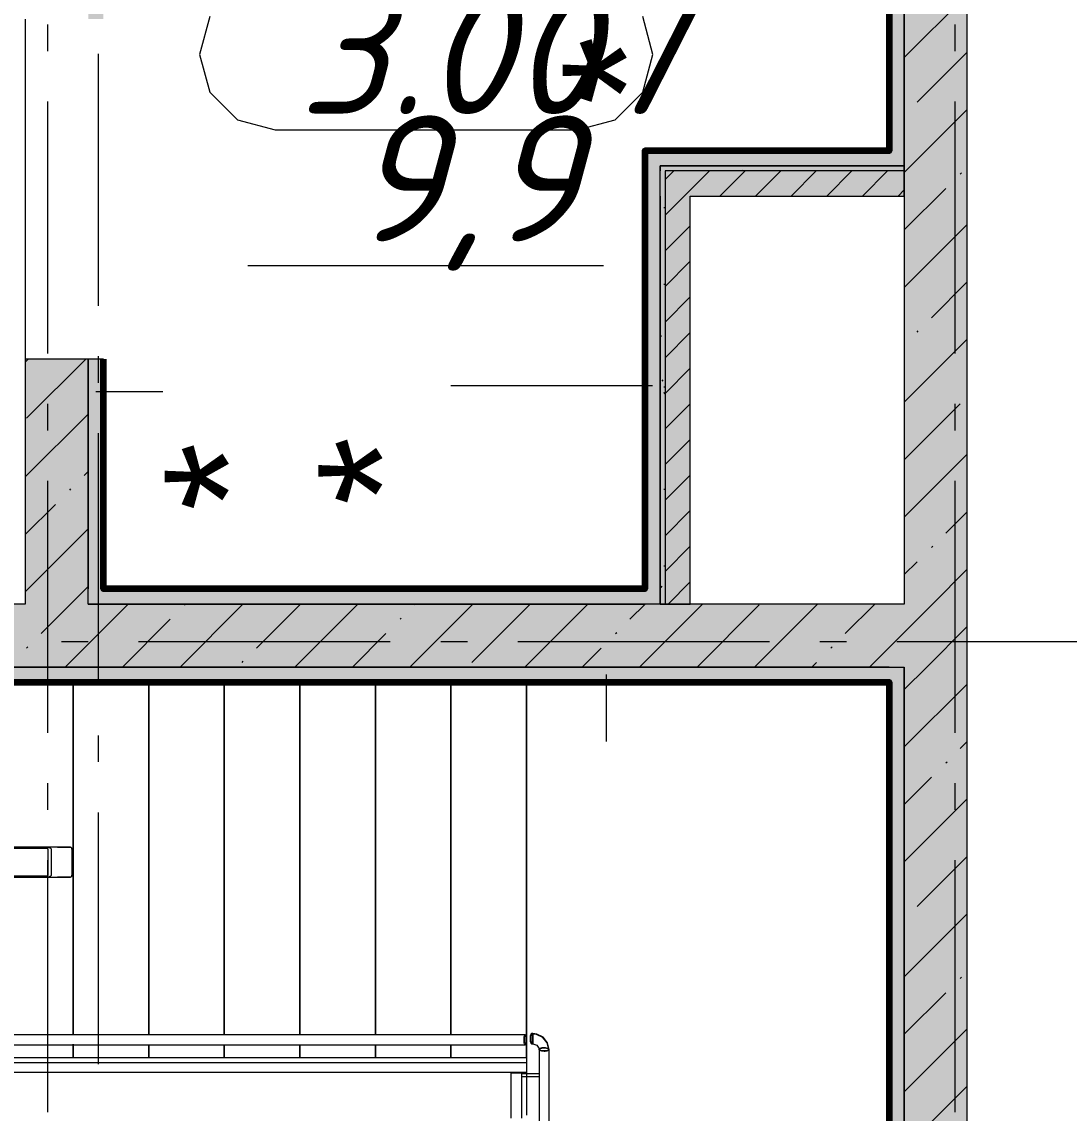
# Model space of a CAD drawing. Header units: millimetres. Extents: x -537608 to 253996, y -217170 to 186033.
# Drawn here: x -304980 to -300822, y 150400 to 154733 of the extents above; entities that cross this region are included whole.
import ezdxf

# ---------------------------------------------------------------- set-up
doc = ezdxf.new("R2010")
doc.units = ezdxf.units.MM
doc.layers.add('16) Лак 1.6м', color=160, linetype='Continuous', lineweight=90)
doc.layers.add('PDF _Геометрия', color=7, linetype='Continuous')
doc.layers.add('PDF _Текст', color=7, linetype='Continuous')
doc.layers.add('PDF _Сплошная заливка', color=7, linetype='Continuous', true_color=0xffffff)
doc.styles.add('PDF GOST-Common', font='arial.ttf')
doc.styles.add('PDF ISOCPEUR Italic', font='isocpeui.ttf')

msp = doc.modelspace()

# ---------------------------------------------------------------- hatches: boundary and pattern name
at = {"layer": 'PDF _Сплошная заливка', "true_color": 0x56bc34, "transparency": 33554559}
for points in [[(-301536.1813, 154161.2558), (-301476.1828, 154161.2558), (-301476.1828, 156271.2536), (-301536.1813, 156271.2536), (-301536.1813, 154221.2543)], [(-301536.1813, 154161.2558), (-301536.1813, 154221.2543), (-302506.1817, 154221.2543), (-302506.1817, 154161.2558), (-301734.21, 154161.2558)], [(-302506.1817, 152421.256), (-302506.1817, 152481.2545), (-304716.1798, 152481.2545), (-304716.1798, 152421.256), (-303403.9461, 152421.256)], [(-301536.1813, 152111.2544), (-301536.1813, 152171.255), (-306916.1797, 152171.255), (-306916.1797, 152111.2544), (-301734.21, 152111.2544)], [(-301536.1813, 148771.257), (-301476.1828, 148771.257), (-301476.1828, 152171.255), (-301536.1813, 152171.255), (-301536.1813, 148831.2555)]]:
    msp.add_hatch(color=85, dxfattribs=at).paths.add_polyline_path(points)
h = msp.add_hatch(color=85, dxfattribs=at)
h.paths.add_polyline_path([(-304656.1813, 152481.2545), (-304656.1813, 153393.8441), (-304716.1798, 153393.8441), (-304716.1798, 152481.2545)], flags=0)
h.paths.add_polyline_path([(-304716.1798, 154743.8429), (-304656.1813, 154743.8429), (-304656.1813, 155597.3318), (-304716.1798, 155597.3318), (-304716.1798, 154876.6478)], flags=0)
at = {"layer": 'PDF _Сплошная заливка', "transparency": 33554559}
for points in [[(-302426.1778, 154141.2548), (-301476.1828, 154141.2548), (-301476.1828, 154161.2558), (-302446.1831, 154161.2558), (-302446.1831, 154141.2548)], [(-302446.1831, 152421.256), (-302426.1778, 152421.256), (-302426.1778, 154141.2548), (-302446.1831, 154141.2548), (-302446.1831, 154041.2545)], [(-301476.1828, 154041.2545), (-301476.1828, 154141.2548), (-302426.1778, 154141.2548), (-302426.1778, 154041.2545), (-301734.21, 154041.2545)], [(-301536.1813, 152171.255), (-301226.1819, 152171.255), (-301226.1819, 152421.256), (-306666.1787, 152421.256), (-306666.1787, 152171.255), (-301734.21, 152171.255)], [(-301476.1828, 149021.2558), (-301226.1819, 149021.2558), (-301226.1819, 152171.255), (-301476.1828, 152171.255), (-301476.1828, 149213.056)]]:
    msp.add_hatch(color=256, dxfattribs=at).paths.add_polyline_path(points)

# ---------------------------------------------------------------- linework, layer by layer
at = {"layer": '16) Лак 1.6м'}
for points in [[(-301666.1767, 156211.2551), (-301536.1813, 156211.2551), (-301536.1813, 154221.2543), (-302506.1817, 154221.2543), (-302506.1817, 152481.2545), (-304656.1813, 152481.2545), (-304656.1813, 153393.8441)], [(-306976.1782, 152111.2544), (-301536.1813, 152111.2544), (-301536.1813, 150140.1436)]]:
    msp.add_lwpolyline(points, dxfattribs=at)
at = {"layer": 'PDF _Геометрия', "lineweight": 9}
for p, q in [((-301476.1828, 156271.2536), (-301476.1828, 152421.256)), ((-301476.1828, 154161.2558), (-301476.1828, 156271.2536)), ((-301226.1819, 152421.256), (-301226.1819, 156271.2536)), ((-301536.1813, 156211.2551), (-301536.1813, 154221.2543)), ((-301476.1828, 154590.8992), (-301226.1819, 154840.898)), ((-301425.3903, 154413.5884), (-301226.1819, 154612.8012)), ((-301476.1828, 154134.7013), (-301226.1819, 154384.7022)), ((-301536.1813, 154221.2543), (-302506.1817, 154221.2543)), ((-302506.1817, 154221.2543), (-302506.1817, 154161.2558)), ((-302506.1817, 154161.2558), (-302506.1817, 152481.2545)), ((-302446.1831, 154141.2548), (-302446.1831, 154161.2558)), ((-302446.1831, 154161.2558), (-301536.1813, 154161.2558)), ((-301536.1813, 154161.2558), (-302446.1831, 154161.2558)), ((-302446.1831, 154161.2558), (-302446.1831, 154141.2548)), ((-302446.1831, 154041.2545), (-302446.1831, 154141.2548)), ((-302426.1778, 154106.3167), (-302391.2397, 154141.2548)), ((-301476.1828, 154141.2548), (-302426.1778, 154141.2548)), ((-302426.1778, 154141.2548), (-302426.1778, 154041.2545)), ((-302349.8169, 154041.2545), (-302249.8165, 154141.2548)), ((-302208.4023, 154041.2545), (-302108.4019, 154141.2548)), ((-302066.9791, 154041.2545), (-301966.9787, 154141.2548)), ((-301925.5559, 154041.2545), (-301825.5555, 154141.2548)), ((-301784.1327, 154041.2545), (-301684.1323, 154141.2548)), ((-301642.7095, 154041.2545), (-301542.7091, 154141.2548)), ((-301536.1813, 154161.2558), (-301476.1828, 154161.2558)), ((-301476.1828, 154161.2558), (-301536.1813, 154161.2558)), ((-301476.1828, 154141.2548), (-301476.1828, 154161.2558)), ((-301476.1828, 154041.2545), (-301476.1828, 154141.2548)), ((-301254.3167, 154128.4642), (-301249.5802, 154133.2071)), ((-302446.1831, 152421.256), (-302446.1831, 154041.2545)), ((-302446.1831, 154041.2545), (-302446.1831, 152421.256)), ((-302426.1778, 153964.8957), (-302349.8169, 154041.2545)), ((-302426.1778, 154041.2545), (-302426.1778, 152421.256)), ((-302326.1775, 152421.256), (-302326.1775, 154041.2545)), ((-302326.1775, 154041.2545), (-301476.1828, 154041.2545)), ((-301501.2949, 154041.2545), (-301476.1828, 154066.3665)), ((-301476.1828, 153906.6045), (-301311.3441, 154071.4389)), ((-302426.1778, 153823.4746), (-302326.1775, 153923.475)), ((-301476.1828, 153678.5055), (-301226.1819, 153928.5043)), ((-302426.1778, 153682.0536), (-302326.1775, 153782.0518)), ((-301368.3715, 153558.2178), (-301226.1819, 153700.4075)), ((-302426.1778, 153540.6303), (-302326.1775, 153640.6308)), ((-302426.1778, 153399.2093), (-302326.1775, 153499.2096)), ((-301476.1828, 153222.3076), (-301226.1819, 153472.3085)), ((-301425.3903, 153501.1947), (-301420.6539, 153505.9355)), ((-304966.1808, 153381.8845), (-304954.219, 153393.8441)), ((-304716.1798, 153393.8441), (-304966.1808, 153393.8441)), ((-304966.1808, 153393.8441), (-304966.1808, 152421.256)), ((-304960.919, 153159.0452), (-304726.1179, 153393.8441)), ((-304656.1813, 153393.8441), (-304716.1798, 153393.8441)), ((-304716.1798, 153393.8441), (-304716.1798, 152481.2545)), ((-304716.1798, 152481.2545), (-304716.1798, 153393.8441)), ((-304656.1813, 152481.2545), (-304656.1813, 153393.8441)), ((-302426.1778, 153257.7882), (-302326.1775, 153357.7886)), ((-304686.1763, 153264.6906), (-304420.0281, 153264.6906)), ((-302476.1781, 153287.2988), (-303276.1811, 153287.2988)), ((-302426.1778, 153116.3672), (-302326.1775, 153216.3676)), ((-301476.1828, 152994.2086), (-301254.3167, 153216.0705)), ((-304966.1808, 152925.6865), (-304716.1798, 153175.6875)), ((-302426.1778, 152974.9461), (-302326.1775, 153074.9465)), ((-301476.1828, 152766.1118), (-301226.1819, 153016.1106)), ((-304732.8178, 152930.9483), (-304716.1798, 152947.5886)), ((-302426.1778, 152833.525), (-302326.1775, 152933.5255)), ((-304789.8453, 152873.9231), (-304785.1001, 152878.6639)), ((-304966.1808, 152697.5897), (-304846.8727, 152816.8978)), ((-302426.1778, 152692.104), (-302326.1775, 152792.1044)), ((-301311.3441, 152702.8494), (-301226.1819, 152788.0116)), ((-304966.1808, 152469.4908), (-304716.1798, 152719.4896)), ((-302426.1778, 152550.6829), (-302326.1775, 152650.6812)), ((-301368.3715, 152645.8241), (-301363.6264, 152650.567)), ((-301476.1828, 152538.0128), (-301425.3903, 152588.801)), ((-301364.8407, 152421.256), (-301226.1819, 152559.9148)), ((-304786.3144, 152421.256), (-304716.1798, 152491.3927)), ((-304716.1798, 152421.256), (-304716.1798, 152481.2545)), ((-302506.1817, 152481.2545), (-304656.1813, 152481.2545)), ((-302414.1816, 152421.256), (-302326.1775, 152509.2601)), ((-304966.1808, 152421.256), (-306666.1787, 152421.256)), ((-304903.8915, 152303.6768), (-304786.3144, 152421.256)), ((-304808.2143, 152171.255), (-304558.2133, 152421.256)), ((-302506.1817, 152421.256), (-304716.1798, 152421.256)), ((-304716.1798, 152421.256), (-302506.1817, 152421.256)), ((-304352.0206, 152171.255), (-304102.0197, 152421.256)), ((-304333.6516, 152417.7251), (-304330.1208, 152421.256)), ((-304048.5231, 152246.6515), (-303873.9186, 152421.256)), ((-303895.827, 152171.255), (-303645.826, 152421.256)), ((-303439.6248, 152171.255), (-303189.6238, 152421.256)), ((-303421.2558, 152417.7251), (-303417.7249, 152421.256)), ((-303193.1546, 152189.6283), (-302961.5313, 152421.256)), ((-302983.4311, 152171.255), (-302733.4302, 152421.256)), ((-302565.8873, 152360.702), (-302505.3291, 152421.256)), ((-302527.2289, 152171.255), (-302277.2365, 152421.256)), ((-302446.1831, 152421.256), (-302506.1817, 152421.256)), ((-301476.1828, 152421.256), (-302446.1831, 152421.256)), ((-302446.1831, 152421.256), (-302426.1778, 152421.256)), ((-302426.1778, 152421.256), (-302326.1775, 152421.256)), ((-302299.1364, 152171.255), (-302052.6663, 152417.7251)), ((-302071.0353, 152171.255), (-301821.0343, 152421.256)), ((-301710.5189, 152303.6768), (-301592.9332, 152421.256)), ((-301614.8416, 152171.255), (-301364.8407, 152421.256)), ((-301226.1819, 152171.255), (-301226.1819, 152421.256)), ((-304580.1218, 152171.255), (-304390.6705, 152360.702)), ((-303478.2746, 152360.702), (-303473.5381, 152365.4429)), ((-303667.7259, 152171.255), (-303535.302, 152303.6768)), ((-302622.9062, 152303.6768), (-302618.1697, 152308.4175)), ((-301386.7405, 152171.255), (-301226.1819, 152331.8158)), ((-304960.919, 152246.6515), (-304956.1738, 152251.3944)), ((-302755.33, 152171.255), (-302679.9336, 152246.6515)), ((-301767.5377, 152246.6515), (-301762.8012, 152251.3944)), ((-304105.5505, 152189.6283), (-304100.8054, 152194.3692)), ((-301842.9341, 152171.255), (-301824.5651, 152189.6283)), ((-301536.1813, 152171.255), (-306666.1787, 152171.255)), ((-306666.1787, 152171.255), (-301536.1813, 152171.255)), ((-302660.1523, 152141.2558), (-302660.1523, 151875.1055)), ((-301536.1813, 152171.255), (-301476.1828, 152171.255)), ((-301476.1828, 152081.8149), (-301386.7405, 152171.255)), ((-301476.1828, 152171.255), (-301476.1828, 149021.2558)), ((-301476.1828, 149021.2558), (-301476.1828, 152171.255)), ((-301226.1819, 149021.2558), (-301226.1819, 152171.255)), ((-306916.1797, 152111.2544), (-301536.1813, 152111.2544)), ((-301536.1813, 152111.2544), (-301536.1813, 148831.2555)), ((-301476.1828, 151853.7181), (-301226.1819, 152103.7169)), ((-301254.3167, 151847.481), (-301226.1819, 151875.62)), ((-301311.3441, 151790.4556), (-301306.599, 151795.1965)), ((-301476.1828, 151625.6191), (-301368.3715, 151733.4304)), ((-301476.1828, 151397.5201), (-301226.1819, 151647.5211)), ((-301425.3903, 151220.2093), (-301226.1819, 151419.4222)), ((-301476.1828, 150941.3243), (-301226.1819, 151191.3232)), ((-301254.3167, 150935.0873), (-301249.5802, 150939.828)), ((-301476.1828, 150713.2254), (-301311.3441, 150878.062)), ((-302981.459, 150711.2555), (-306870.8987, 150711.2555)), ((-302986.0578, 150695.7068), (-302985.7133, 150699.9331)), ((-302985.7133, 150699.9331), (-302985.1449, 150703.7266)), ((-302985.3258, 150699.8534), (-302985.6961, 150695.6831)), ((-302984.7229, 150703.5242), (-302985.3258, 150699.8534)), ((-302985.1449, 150703.7266), (-302984.4043, 150706.8935)), ((-302983.9392, 150706.4802), (-302984.7229, 150703.5242)), ((-302984.4043, 150706.8935), (-302983.5087, 150709.2748)), ((-302983.5087, 150709.2748), (-302982.5097, 150710.7538)), ((-302981.9843, 150709.6214), (-302983.0092, 150708.5535)), ((-302982.5097, 150710.7538), (-302981.459, 150711.2555)), ((-302981.459, 150709.7569), (-302981.9843, 150709.6214)), ((-302981.459, 150711.2555), (-302980.4084, 150710.7538)), ((-302980.9337, 150709.6214), (-302981.459, 150709.7569)), ((-302979.9089, 150708.5535), (-302980.9337, 150709.6214)), ((-302980.4084, 150710.7538), (-302979.4094, 150709.2748)), ((-302978.9788, 150706.4802), (-302979.9089, 150708.5535)), ((-302978.1865, 150703.5242), (-302978.9788, 150706.4802)), ((-302977.5924, 150699.8534), (-302978.1865, 150703.5242)), ((-302977.7646, 150703.7266), (-302977.2048, 150699.9331)), ((-302977.2134, 150695.6831), (-302977.5924, 150699.8534)), ((-302977.2048, 150699.9331), (-302976.8517, 150695.7068)), ((-302961.0577, 150695.5518), (-302960.9371, 150700.0041)), ((-302960.9371, 150700.0041), (-302960.584, 150704.2304)), ((-302960.5754, 150699.9804), (-302960.696, 150695.5518)), ((-302960.584, 150704.2304), (-302960.0242, 150708.0217)), ((-302960.1964, 150704.1507), (-302960.5754, 150699.9804)), ((-302959.6023, 150707.8215), (-302960.1964, 150704.1507)), ((-302960.0242, 150708.0217), (-302959.275, 150711.1887)), ((-302958.81, 150710.7775), (-302959.6023, 150707.8215)), ((-302959.275, 150711.1887), (-302958.3794, 150713.572)), ((-302957.8799, 150712.8508), (-302958.81, 150710.7775)), ((-302958.3794, 150713.572), (-302957.3804, 150715.0511)), ((-302956.8551, 150713.9186), (-302957.8799, 150712.8508)), ((-302957.3804, 150715.0511), (-302956.3298, 150715.5527)), ((-302956.3298, 150714.0521), (-302956.8551, 150713.9186)), ((-302951.6105, 150715.5527), (-302956.3298, 150715.5527)), ((-302956.3298, 150715.5527), (-302955.2791, 150715.0511)), ((-302955.8045, 150713.9186), (-302956.3298, 150714.0521)), ((-302954.7796, 150712.8508), (-302955.8045, 150713.9186)), ((-302955.2791, 150715.0511), (-302954.2801, 150713.572)), ((-302953.8496, 150710.7775), (-302954.7796, 150712.8508)), ((-302954.2801, 150713.572), (-302953.3845, 150711.1887)), ((-302953.0659, 150707.8215), (-302953.8496, 150710.7775)), ((-302953.3845, 150711.1887), (-302952.6439, 150708.0217)), ((-302952.463, 150704.1507), (-302953.0659, 150707.8215)), ((-302952.6439, 150708.0217), (-302952.0755, 150704.2304)), ((-302952.0927, 150699.9804), (-302952.463, 150704.1507)), ((-302951.9636, 150695.5518), (-302952.0927, 150699.9804)), ((-302952.0755, 150704.2304), (-302951.731, 150700.0041)), ((-302951.731, 150700.0041), (-302951.6105, 150695.5518)), ((-302935.7561, 150713.6646), (-302951.6105, 150715.5527)), ((-302951.6105, 150714.8703), (-302951.6105, 150715.5527)), ((-302951.6105, 150715.5527), (-302951.6105, 150714.8703)), ((-302951.6105, 150715.5096), (-302951.6105, 150715.5506)), ((-302951.6105, 150715.5506), (-302951.6105, 150715.1716)), ((-302951.6105, 150714.4849), (-302951.6105, 150715.5096)), ((-302951.6105, 150715.1716), (-302951.6105, 150713.4988)), ((-302951.6105, 150712.8723), (-302951.6105, 150714.8703)), ((-302951.6105, 150714.8703), (-302951.6105, 150712.8723)), ((-302951.6105, 150712.5752), (-302951.6105, 150714.4849)), ((-302937.0996, 150712.4374), (-302951.6105, 150714.0521)), ((-302951.6105, 150713.7012), (-302951.6105, 150714.0521)), ((-302951.6105, 150714.0521), (-302951.6105, 150714.0112)), ((-302951.6105, 150713.4213), (-302951.6105, 150714.0521)), ((-302951.6105, 150714.0521), (-302951.6105, 150713.4213)), ((-302951.6105, 150714.0112), (-302951.6105, 150713.0661)), ((-302951.6105, 150712.1511), (-302951.6105, 150713.7012)), ((-302951.6105, 150713.4988), (-302951.6105, 150710.6009)), ((-302951.6105, 150711.5741), (-302951.6105, 150713.4213)), ((-302951.6105, 150713.4213), (-302951.6105, 150711.5741)), ((-302951.6105, 150713.0661), (-302951.6105, 150710.926)), ((-302951.6105, 150709.6945), (-302951.6105, 150712.8723)), ((-302951.6105, 150712.8723), (-302951.6105, 150709.6945)), ((-302951.6105, 150709.813), (-302951.6105, 150712.5752)), ((-302951.6105, 150709.4728), (-302951.6105, 150712.1511)), ((-302951.6105, 150708.6331), (-302951.6105, 150711.5741)), ((-302951.6105, 150711.5741), (-302951.6105, 150708.6331)), ((-302951.6105, 150710.926), (-302951.6105, 150707.7375)), ((-302951.6105, 150710.6009), (-302951.6105, 150706.6782)), ((-302951.6105, 150706.3359), (-302951.6105, 150709.813)), ((-302951.6105, 150705.5523), (-302951.6105, 150709.6945)), ((-302951.6105, 150709.6945), (-302951.6105, 150705.5523)), ((-302951.6105, 150705.8451), (-302951.6105, 150709.4728)), ((-302951.6105, 150704.803), (-302951.6105, 150708.6331)), ((-302951.6105, 150708.6331), (-302951.6105, 150704.803)), ((-302951.6105, 150707.7375), (-302951.6105, 150703.7201)), ((-302951.6105, 150706.6782), (-302951.6105, 150701.9977)), ((-302951.6105, 150702.3185), (-302951.6105, 150706.3359)), ((-302951.6105, 150701.5155), (-302951.6105, 150705.8451)), ((-302951.6105, 150700.7296), (-302951.6105, 150705.5523)), ((-302951.6105, 150705.5523), (-302951.6105, 150700.7296)), ((-302951.6105, 150700.34), (-302951.6105, 150704.803)), ((-302951.6105, 150704.803), (-302951.6105, 150700.34)), ((-302951.6105, 150703.7201), (-302951.6105, 150699.1451)), ((-302951.6105, 150697.9631), (-302951.6105, 150702.3185)), ((-302951.6105, 150701.9977), (-302951.6105, 150697.6208)), ((-302951.6105, 150696.7789), (-302951.6105, 150701.5155)), ((-302951.6105, 150695.5518), (-302951.6105, 150700.7296)), ((-302951.6105, 150700.7296), (-302951.6105, 150695.5518)), ((-302951.6105, 150695.5518), (-302951.6105, 150700.34)), ((-302951.6105, 150700.34), (-302951.6105, 150695.5518)), ((-302951.6105, 150699.1451), (-302951.6105, 150694.3268)), ((-302911.798, 150700.5574), (-302937.0996, 150712.4374)), ((-302910.3254, 150701.3109), (-302935.7561, 150713.6646)), ((-302894.3592, 150679.3874), (-302911.798, 150700.5574)), ((-302892.8607, 150679.7427), (-302910.3254, 150701.3109)), ((-301476.1828, 150485.1264), (-301226.1819, 150735.1274)), ((-306870.8987, 150671.2557), (-302981.459, 150671.2557)), ((-302986.1783, 150691.2567), (-302986.0578, 150695.7068)), ((-302986.0578, 150686.8065), (-302986.1783, 150691.2567)), ((-302985.7133, 150682.5781), (-302986.0578, 150686.8065)), ((-302985.6961, 150695.6831), (-302985.8252, 150691.2567)), ((-302985.8252, 150691.2567), (-302985.6961, 150686.828)), ((-302985.1449, 150678.7867), (-302985.7133, 150682.5781)), ((-302985.6961, 150686.828), (-302985.3258, 150682.6578)), ((-302985.3258, 150682.6578), (-302984.7229, 150678.9891)), ((-302984.4043, 150675.6198), (-302985.1449, 150678.7867)), ((-302984.7229, 150678.9891), (-302983.9392, 150676.031)), ((-302983.5087, 150673.2364), (-302984.4043, 150675.6198)), ((-302982.5097, 150671.7573), (-302983.5087, 150673.2364)), ((-302983.0092, 150673.9577), (-302981.9843, 150672.8898)), ((-302981.459, 150671.2557), (-302982.5097, 150671.7573)), ((-302981.9843, 150672.8898), (-302981.459, 150672.7563)), ((-302981.459, 150672.7563), (-302980.9337, 150672.8898)), ((-302980.4084, 150671.7573), (-302981.459, 150671.2557)), ((-302980.9337, 150672.8898), (-302979.9089, 150673.9577)), ((-302979.4094, 150673.2364), (-302980.4084, 150671.7573)), ((-302979.9089, 150673.9577), (-302978.9788, 150676.031)), ((-302978.9788, 150676.031), (-302978.1865, 150678.9891)), ((-302978.1865, 150678.9891), (-302977.5924, 150682.6578)), ((-302977.2048, 150682.5781), (-302977.7646, 150678.7867)), ((-302977.5924, 150682.6578), (-302977.2134, 150686.828)), ((-302977.0928, 150691.2567), (-302977.2134, 150695.6831)), ((-302977.2134, 150686.828), (-302977.0928, 150691.2567)), ((-302976.8517, 150686.8065), (-302977.2048, 150682.5781)), ((-302976.8517, 150695.7068), (-302976.7398, 150691.2567)), ((-302976.7398, 150691.2567), (-302976.8517, 150686.8065)), ((-302960.9371, 150691.1017), (-302961.0577, 150695.5518)), ((-302960.584, 150686.8754), (-302960.9371, 150691.1017)), ((-302960.696, 150695.5518), (-302960.5754, 150691.1253)), ((-302960.0242, 150683.0819), (-302960.584, 150686.8754)), ((-302960.5754, 150691.1253), (-302960.1964, 150686.9551)), ((-302960.1964, 150686.9551), (-302959.6023, 150683.2842)), ((-302959.275, 150679.9171), (-302960.0242, 150683.0819)), ((-302959.6023, 150683.2842), (-302958.81, 150680.3283)), ((-302958.3794, 150677.5337), (-302959.275, 150679.9171)), ((-302958.81, 150680.3283), (-302957.8799, 150678.2549)), ((-302957.3804, 150676.0546), (-302958.3794, 150677.5337)), ((-302957.8799, 150678.2549), (-302956.8551, 150677.1871)), ((-302956.3298, 150675.553), (-302957.3804, 150676.0546)), ((-302956.8551, 150677.1871), (-302956.3298, 150677.0536)), ((-302956.3298, 150677.0536), (-302955.8045, 150677.1871)), ((-302955.2791, 150676.0546), (-302956.3298, 150675.553)), ((-302956.3298, 150675.553), (-302951.6105, 150675.553)), ((-302955.8045, 150677.1871), (-302954.7796, 150678.2549)), ((-302954.2801, 150677.5337), (-302955.2791, 150676.0546)), ((-302954.7796, 150678.2549), (-302953.8496, 150680.3283)), ((-302953.3845, 150679.9171), (-302954.2801, 150677.5337)), ((-302953.8496, 150680.3283), (-302953.0659, 150683.2842)), ((-302952.6439, 150683.0819), (-302953.3845, 150679.9171)), ((-302953.0659, 150683.2842), (-302952.463, 150686.9551)), ((-302952.0755, 150686.8754), (-302952.6439, 150683.0819)), ((-302952.463, 150686.9551), (-302952.0927, 150691.1253)), ((-302952.0927, 150691.1253), (-302951.9636, 150695.5518)), ((-302951.731, 150691.1017), (-302952.0755, 150686.8754)), ((-302951.6105, 150695.5518), (-302951.731, 150691.1017)), ((-302951.6105, 150693.485), (-302951.6105, 150697.9631)), ((-302951.6105, 150697.6208), (-302951.6105, 150693.1426)), ((-302951.6105, 150691.9585), (-302951.6105, 150696.7789)), ((-302951.6105, 150695.5518), (-302951.6105, 150690.3761)), ((-302951.6105, 150690.3761), (-302951.6105, 150695.5518)), ((-302951.6105, 150695.5518), (-302951.6105, 150690.7636)), ((-302951.6105, 150690.7636), (-302951.6105, 150695.5518)), ((-302951.6105, 150694.3268), (-302951.6105, 150689.5902)), ((-302951.6105, 150689.108), (-302951.6105, 150693.485)), ((-302951.6105, 150693.1426), (-302951.6105, 150688.7872)), ((-302951.6105, 150687.3856), (-302951.6105, 150691.9585)), ((-302951.6105, 150690.7636), (-302951.6105, 150686.3027)), ((-302951.6105, 150686.3027), (-302951.6105, 150690.7636)), ((-302951.6105, 150690.3761), (-302951.6105, 150685.5535)), ((-302951.6105, 150685.5535), (-302951.6105, 150690.3761)), ((-302951.6105, 150689.5902), (-302951.6105, 150685.2606)), ((-302951.6105, 150684.4275), (-302951.6105, 150689.108)), ((-302951.6105, 150688.7872), (-302951.6105, 150684.7698)), ((-302951.6105, 150683.3661), (-302951.6105, 150687.3856)), ((-302951.6105, 150686.3027), (-302951.6105, 150682.4705)), ((-302951.6105, 150682.4705), (-302951.6105, 150686.3027)), ((-302951.6105, 150685.5535), (-302951.6105, 150681.4112)), ((-302951.6105, 150681.4112), (-302951.6105, 150685.5535)), ((-302951.6105, 150685.2606), (-302951.6105, 150681.6329)), ((-302951.6105, 150684.7698), (-302951.6105, 150681.2928)), ((-302951.6105, 150680.5048), (-302951.6105, 150684.4275)), ((-302951.6105, 150680.1797), (-302951.6105, 150683.3661)), ((-302951.6105, 150682.4705), (-302951.6105, 150679.5317)), ((-302951.6105, 150679.5317), (-302951.6105, 150682.4705)), ((-302951.6105, 150681.6329), (-302951.6105, 150678.9525)), ((-302951.6105, 150681.4112), (-302951.6105, 150678.2313)), ((-302951.6105, 150678.2313), (-302951.6105, 150681.4112)), ((-302951.6105, 150681.2928), (-302951.6105, 150678.5305)), ((-302951.6105, 150677.6069), (-302951.6105, 150680.5048)), ((-302951.6105, 150678.0396), (-302951.6105, 150680.1797)), ((-302951.6105, 150679.5317), (-302951.6105, 150677.6823)), ((-302951.6105, 150677.6823), (-302951.6105, 150679.5317)), ((-302951.6105, 150678.9525), (-302951.6105, 150677.4046)), ((-302951.6105, 150678.5305), (-302951.6105, 150676.6187)), ((-302951.6105, 150678.2313), (-302951.6105, 150676.2333)), ((-302951.6105, 150676.2333), (-302951.6105, 150678.2313)), ((-302951.6105, 150677.0924), (-302951.6105, 150678.0396)), ((-302951.6105, 150677.6823), (-302951.6105, 150677.0536)), ((-302951.6105, 150677.0536), (-302951.6105, 150677.6823)), ((-302951.6105, 150675.9341), (-302951.6105, 150677.6069)), ((-302951.6105, 150677.4046), (-302951.6105, 150677.0536)), ((-302951.6105, 150677.0536), (-302951.6105, 150677.0924)), ((-302951.6105, 150676.6187), (-302951.6105, 150675.5961)), ((-302951.6105, 150676.2333), (-302951.6105, 150675.553)), ((-302951.6105, 150675.553), (-302951.6105, 150676.2333)), ((-302951.6105, 150675.553), (-302951.6105, 150675.9341)), ((-302951.6105, 150675.5961), (-302951.6105, 150675.553)), ((-302951.6105, 150675.553), (-302935.7131, 150670.3773)), ((-302935.7131, 150670.3773), (-302927.1357, 150657.5565)), ((-302927.1357, 150657.5565), (-302926.6104, 150652.9535)), ((-302924.6297, 150655.7501), (-302926.1109, 150654.3895)), ((-302925.9301, 150654.622), (-302923.9321, 150656.1764)), ((-302922.2442, 150656.973), (-302924.6297, 150655.7501)), ((-302922.6317, 150655.9353), (-302924.4833, 150654.4971)), ((-302924.4833, 150654.4971), (-302922.6317, 150655.9353)), ((-302919.6951, 150657.1689), (-302922.6317, 150655.9353)), ((-302922.6317, 150655.9353), (-302919.6951, 150657.1689)), ((-302919.0837, 150657.9914), (-302922.2442, 150656.973)), ((-302915.8629, 150658.1163), (-302919.6951, 150657.1689)), ((-302919.6951, 150657.1689), (-302915.8629, 150658.1163)), ((-302915.2945, 150658.76), (-302919.0837, 150657.9914)), ((-302916.6121, 150658.5361), (-302911.7894, 150659.1798)), ((-302911.4019, 150658.7126), (-302915.8629, 150658.1163)), ((-302915.8629, 150658.1163), (-302911.4019, 150658.7126)), ((-302911.066, 150659.2379), (-302915.2945, 150658.76)), ((-302911.7894, 150659.1798), (-302906.6138, 150659.3994)), ((-302906.6138, 150658.915), (-302911.4019, 150658.7126)), ((-302911.4019, 150658.7126), (-302906.6138, 150658.915)), ((-302906.6138, 150659.3994), (-302911.066, 150659.2379)), ((-302906.6138, 150659.3994), (-302901.4381, 150659.1798)), ((-302901.4381, 150659.1798), (-302906.6138, 150659.3994)), ((-302901.8256, 150658.7126), (-302906.6138, 150658.915)), ((-302906.6138, 150658.915), (-302901.8256, 150658.7126)), ((-302897.3646, 150658.1163), (-302901.8256, 150658.7126)), ((-302901.8256, 150658.7126), (-302897.3646, 150658.1163)), ((-302901.4381, 150659.1798), (-302896.6068, 150658.5361)), ((-302896.6068, 150658.5361), (-302901.4381, 150659.1798)), ((-302893.5324, 150657.1689), (-302897.3646, 150658.1163)), ((-302897.3646, 150658.1163), (-302893.5324, 150657.1689)), ((-302888.107, 150652.9535), (-302894.3592, 150679.3874)), ((-302890.5872, 150655.9353), (-302893.5324, 150657.1689)), ((-302893.5324, 150657.1689), (-302890.5872, 150655.9353)), ((-302886.6085, 150652.9535), (-302892.8607, 150679.7427)), ((-302888.7442, 150654.4971), (-302890.5872, 150655.9353)), ((-302890.5872, 150655.9353), (-302888.7442, 150654.4971)), ((-302887.2888, 150654.622), (-302889.2868, 150656.1764)), ((-302889.2868, 150656.1764), (-302887.2888, 150654.622)), ((-302926.6104, 150652.9535), (-302925.9301, 150654.622)), ((-302926.1109, 150654.3895), (-302926.6104, 150652.9535)), ((-302926.6104, 150652.9535), (-302926.6104, 150288.0622)), ((-302926.6104, 150652.9535), (-302925.9301, 150651.2849)), ((-302925.9301, 150651.2849), (-302926.6104, 150652.9535)), ((-302925.9301, 150651.2849), (-302923.9321, 150649.7305)), ((-302923.9321, 150649.7305), (-302925.9301, 150651.2849)), ((-302924.4833, 150654.4971), (-302925.1119, 150652.9535)), ((-302925.1119, 150652.9535), (-302924.4833, 150654.4971)), ((-302925.1119, 150652.9535), (-302924.4833, 150651.4098)), ((-302924.4833, 150651.4098), (-302925.1119, 150652.9535)), ((-302924.4833, 150651.4098), (-302922.6317, 150649.9716)), ((-302922.6317, 150649.9716), (-302924.4833, 150651.4098)), ((-302923.9321, 150649.7305), (-302920.7543, 150648.3957)), ((-302920.7543, 150648.3957), (-302923.9321, 150649.7305)), ((-302920.7543, 150648.3957), (-302916.6121, 150647.3709)), ((-302916.6121, 150647.3709), (-302920.7543, 150648.3957)), ((-302916.6121, 150647.3709), (-302911.7894, 150646.7271)), ((-302911.7894, 150646.7271), (-302916.6121, 150647.3709)), ((-302911.4019, 150647.1943), (-302915.8629, 150647.7907)), ((-302915.8629, 150647.7907), (-302911.4019, 150647.1943)), ((-302911.7894, 150646.7271), (-302906.6138, 150646.5075)), ((-302906.6138, 150646.5075), (-302911.7894, 150646.7271)), ((-302906.6138, 150646.9919), (-302911.4019, 150647.1943)), ((-302911.4019, 150647.1943), (-302906.6138, 150646.9919)), ((-302901.8256, 150647.1943), (-302906.6138, 150646.9919)), ((-302906.6138, 150646.9919), (-302901.8256, 150647.1943)), ((-302906.6138, 150646.5075), (-302902.1529, 150646.6711)), ((-302902.1529, 150646.6711), (-302897.933, 150647.147)), ((-302897.3646, 150647.7907), (-302901.8256, 150647.1943)), ((-302901.8256, 150647.1943), (-302897.3646, 150647.7907)), ((-302897.933, 150647.147), (-302894.1438, 150647.9156)), ((-302893.5324, 150648.738), (-302897.3646, 150647.7907)), ((-302897.3646, 150647.7907), (-302893.5324, 150648.738)), ((-302894.1438, 150647.9156), (-302890.9747, 150648.9339)), ((-302890.5872, 150649.9716), (-302893.5324, 150648.738)), ((-302893.5324, 150648.738), (-302890.5872, 150649.9716)), ((-302890.9747, 150648.9339), (-302888.5892, 150650.1567)), ((-302888.7442, 150651.4098), (-302890.5872, 150649.9716)), ((-302890.5872, 150649.9716), (-302888.7442, 150651.4098)), ((-302888.107, 150652.9535), (-302888.7442, 150654.4971)), ((-302888.7442, 150654.4971), (-302888.107, 150652.9535)), ((-302888.107, 150652.9535), (-302888.7442, 150651.4098)), ((-302888.7442, 150651.4098), (-302888.107, 150652.9535)), ((-302888.5892, 150650.1567), (-302887.1166, 150651.5174)), ((-302886.6085, 150652.9535), (-302887.2888, 150654.622)), ((-302887.2888, 150654.622), (-302886.6085, 150652.9535)), ((-302887.1166, 150651.5174), (-302886.6085, 150652.9535)), ((-302886.6085, 150288.0622), (-302886.6085, 150652.9535)), ((-306876.1778, 150601.2568), (-302976.18, 150601.2568)), ((-302976.18, 150601.2568), (-302976.18, 150561.257)), ((-302976.18, 150561.257), (-306876.1778, 150561.257)), ((-303036.6091, 150380.508), (-303036.6091, 150560.5078)), ((-303036.6091, 150560.5078), (-302996.6072, 150560.5078)), ((-302996.6072, 150560.5078), (-302996.6072, 150380.508)), ((-302931.6138, 150555.5087), (-302996.6072, 150555.5087)), ((-302996.6072, 150545.5081), (-302931.6138, 150545.5081)), ((-302925.9301, 150555.5087), (-302931.6138, 150555.5087)), ((-302931.6138, 150545.5081), (-302928.0744, 150545.5081)), ((-301368.3715, 150364.8409), (-301226.1819, 150507.0284))]:
    msp.add_line(p, q, dxfattribs=at)
at = {"layer": 'PDF _Геометрия', "color": 9, "lineweight": 9, "true_color": 0xc0c0c0}
msp.add_line((-304966.1808, 154743.8429), (-304966.1808, 153393.8441), dxfattribs=at)
at = {"layer": 'PDF _Геометрия', "color": 253, "lineweight": 9, "true_color": 0xaaaaaa}
for p, q in [((-304234.0904, 154753.6969), (-304274.2818, 154603.6985)), ((-302474.2835, 154603.6985), (-302514.4748, 154753.6969)), ((-304876.1787, 154615.9229), (-304876.1787, 154721.7557)), ((-301276.1821, 154721.7557), (-301276.1821, 154615.9229)), ((-304676.1779, 153605.8325), (-304676.1779, 154605.8321)), ((-304274.2818, 154603.6985), (-304234.0904, 154453.6979)), ((-302514.4748, 154453.6979), (-302474.2835, 154603.6985)), ((-304234.0904, 154453.6979), (-304124.2812, 154343.8908)), ((-302624.2841, 154343.8908), (-302514.4748, 154453.6979)), ((-304876.1787, 153415.9227), (-304876.1787, 154415.9222)), ((-301276.1821, 154415.9222), (-301276.1821, 153415.9227)), ((-304124.2812, 154343.8908), (-303974.2892, 154303.6973)), ((-302774.2847, 154303.6973), (-302624.2841, 154343.8908)), ((-303974.2892, 154303.6973), (-302774.2847, 154303.6973)), ((-304083.3234, 153765.6635), (-302670.4089, 153765.6635)), ((-304676.1779, 153299.999), (-304676.1779, 153405.8318)), ((-304876.1787, 153110.0891), (-304876.1787, 153215.9219)), ((-301276.1821, 153215.9219), (-301276.1821, 153110.0891)), ((-304676.1779, 152099.9987), (-304676.1779, 153099.9982)), ((-304876.1787, 151910.091), (-304876.1787, 152910.0884)), ((-301276.1821, 152910.0884), (-301276.1821, 151910.091)), ((-304717.0151, 152271.2554), (-304822.8457, 152271.2554)), ((-303517.0192, 152271.2554), (-304517.0143, 152271.2554)), ((-303211.1792, 152271.2554), (-303317.0184, 152271.2554)), ((-302011.1832, 152271.2554), (-303011.187, 152271.2554)), ((-301705.3518, 152271.2554), (-301811.1824, 152271.2554)), ((-300505.3472, 152271.2554), (-301505.351, 152271.2554)), ((-304776.1783, 150709.2748), (-304776.1783, 152111.2544)), ((-304776.1783, 152111.2544), (-304776.1783, 150709.2748)), ((-304476.1772, 150710.1876), (-304476.1772, 152111.2544)), ((-304476.1772, 152111.2544), (-304476.1772, 150710.1876)), ((-304176.176, 150710.3017), (-304176.176, 152111.2544)), ((-304176.176, 152111.2544), (-304176.176, 150710.3017)), ((-303876.1748, 150710.4158), (-303876.1748, 152111.2544)), ((-303876.1748, 152111.2544), (-303876.1748, 150710.4158)), ((-303576.1823, 150710.5299), (-303576.1823, 152111.2544)), ((-303576.1823, 152111.2544), (-303576.1823, 150710.5299)), ((-303276.1811, 150710.6418), (-303276.1811, 152111.2544)), ((-303276.1811, 152111.2544), (-303276.1811, 150710.6418)), ((-302976.18, 150621.2555), (-302976.18, 152111.2544)), ((-302976.18, 152111.2544), (-302976.18, 150621.2555)), ((-304676.1779, 151794.1652), (-304676.1779, 151900.0001)), ((-304876.1787, 151604.2575), (-304876.1787, 151710.0902)), ((-301276.1821, 151710.0902), (-301276.1821, 151604.2575)), ((-304676.1779, 150594.167), (-304676.1779, 151594.1666)), ((-304881.1219, 151456.2548), (-305086.7117, 151456.2548)), ((-304881.1219, 151450.2567), (-305086.7117, 151450.2567)), ((-304786.59, 151456.2548), (-304881.1219, 151456.2548)), ((-304881.1219, 151456.2548), (-304877.5824, 151456.0826)), ((-304879.9421, 151450.1986), (-304881.1219, 151450.2567)), ((-304878.8139, 151450.0286), (-304879.9421, 151450.1986)), ((-304877.7633, 151449.7508), (-304878.8139, 151450.0286)), ((-304876.8504, 151449.3762), (-304877.7633, 151449.7508)), ((-304877.5824, 151456.0826), (-304874.1807, 151455.5702)), ((-304876.0926, 151448.9219), (-304876.8504, 151449.3762)), ((-304875.5414, 151448.4031), (-304876.0926, 151448.9219)), ((-304875.197, 151447.8411), (-304875.5414, 151448.4031)), ((-304875.0764, 151447.2555), (-304875.197, 151447.8411)), ((-304875.0764, 151345.2551), (-304875.0764, 151447.2555)), ((-304874.1807, 151455.5702), (-304871.0461, 151454.7392)), ((-304871.0461, 151454.7392), (-304868.2988, 151453.6197)), ((-304868.2988, 151453.6197), (-304866.0426, 151452.2568)), ((-304866.0426, 151452.2568), (-304864.3633, 151450.7002)), ((-304864.3633, 151450.7002), (-304863.3299, 151449.0123)), ((-304863.3299, 151449.0123), (-304862.9854, 151447.2555)), ((-304862.9854, 151447.2555), (-304862.9854, 151345.2551)), ((-304838.3556, 151455.9492), (-304837.193, 151456.2548)), ((-304837.193, 151456.2548), (-304786.59, 151456.2548)), ((-304786.59, 151456.2548), (-304785.436, 151455.9492)), ((-304785.436, 151455.9492), (-304784.3595, 151455.0492)), ((-304784.3595, 151455.0492), (-304783.4295, 151453.6197)), ((-304783.4295, 151453.6197), (-304782.7233, 151451.7552)), ((-304782.7233, 151451.7552), (-304782.2755, 151449.585)), ((-304782.2755, 151449.585), (-304782.1291, 151447.2555)), ((-304782.1291, 151447.2555), (-304782.1291, 151345.2551)), ((-304876.1787, 150404.2572), (-304876.1787, 151404.2567)), ((-301276.1821, 151404.2567), (-301276.1821, 150404.2572)), ((-305086.7117, 151342.256), (-304881.1219, 151342.256)), ((-305086.7117, 151336.2557), (-304881.1219, 151336.2557)), ((-304881.1219, 151342.256), (-304879.9421, 151342.3141)), ((-304877.5824, 151336.4279), (-304881.1219, 151336.2557)), ((-304881.1219, 151336.2557), (-304786.59, 151336.2557)), ((-304879.9421, 151342.3141), (-304878.8139, 151342.4842)), ((-304878.8139, 151342.4842), (-304877.7633, 151342.7619)), ((-304877.7633, 151342.7619), (-304876.8504, 151343.1344)), ((-304874.1807, 151336.9404), (-304877.5824, 151336.4279)), ((-304876.8504, 151343.1344), (-304876.0926, 151343.5887)), ((-304876.0926, 151343.5887), (-304875.5414, 151344.1075)), ((-304875.5414, 151344.1075), (-304875.197, 151344.6716)), ((-304875.197, 151344.6716), (-304875.0764, 151345.2551)), ((-304871.0461, 151337.7735), (-304874.1807, 151336.9404)), ((-304868.2988, 151338.8909), (-304871.0461, 151337.7735)), ((-304866.0426, 151340.2559), (-304868.2988, 151338.8909)), ((-304864.3633, 151341.8125), (-304866.0426, 151340.2559)), ((-304863.3299, 151343.5004), (-304864.3633, 151341.8125)), ((-304862.9854, 151345.2551), (-304863.3299, 151343.5004)), ((-304837.193, 151336.2557), (-304838.3556, 151336.5636)), ((-304786.59, 151336.2557), (-304837.193, 151336.2557)), ((-304785.436, 151336.5636), (-304786.59, 151336.2557)), ((-304784.3595, 151337.4613), (-304785.436, 151336.5636)), ((-304783.4295, 151338.8909), (-304784.3595, 151337.4613)), ((-304782.7233, 151340.7554), (-304783.4295, 151338.8909)), ((-304782.2755, 151342.9256), (-304782.7233, 151340.7554)), ((-304782.1291, 151345.2551), (-304782.2755, 151342.9256)), ((-304776.1783, 150621.2555), (-304776.1783, 150673.2364)), ((-304776.1783, 150673.2364), (-304776.1783, 150621.2555)), ((-304476.1772, 150621.2555), (-304476.1772, 150672.3257)), ((-304476.1772, 150672.3257), (-304476.1772, 150621.2555)), ((-304176.176, 150621.2555), (-304176.176, 150672.2116)), ((-304176.176, 150672.2116), (-304176.176, 150621.2555)), ((-303876.1748, 150621.2555), (-303876.1748, 150672.0975)), ((-303876.1748, 150672.0975), (-303876.1748, 150621.2555)), ((-303576.1823, 150621.2555), (-303576.1823, 150671.9834)), ((-303576.1823, 150671.9834), (-303576.1823, 150621.2555)), ((-303276.1811, 150621.2555), (-303276.1811, 150671.8693)), ((-303276.1811, 150671.8693), (-303276.1811, 150621.2555)), ((-305076.1795, 150621.2555), (-304776.1783, 150621.2555)), ((-304776.1783, 150621.2555), (-304476.1772, 150621.2555)), ((-304476.1772, 150621.2555), (-304176.176, 150621.2555)), ((-304176.176, 150621.2555), (-303876.1748, 150621.2555)), ((-303876.1748, 150621.2555), (-303576.1823, 150621.2555)), ((-303576.1823, 150621.2555), (-303276.1811, 150621.2555)), ((-303276.1811, 150621.2555), (-302976.18, 150621.2555)), ((-302976.18, 150621.2555), (-302976.18, 150601.2568)), ((-302976.18, 150561.257), (-302976.18, 150551.3965)), ((-302976.18, 150549.6203), (-302976.18, 150391.3954))]:
    msp.add_line(p, q, dxfattribs=at)
at = {"layer": 'PDF _Геометрия', "color": 8, "lineweight": 9, "true_color": 0x787878}
for p, q in [((-302117.0137, 154141.2548), (-302118.7275, 154144.2303)), ((-302430.9833, 153995.4138), (-302426.1778, 153995.4138)), ((-302445.4942, 153903.8293), (-302446.1831, 153902.6495)), ((-302430.9833, 153690.6137), (-302426.1778, 153690.6137)), ((-302440.1032, 153481.6717), (-302443.4618, 153487.4782)), ((-302435.5303, 153311.4872), (-302438.8889, 153305.6807)), ((-302430.9833, 153284.2135), (-302426.1778, 153284.2135)), ((-302426.4965, 153254.8947), (-302429.8465, 153260.7012)), ((-302430.9833, 152877.8134), (-302426.1778, 152877.8134)), ((-302430.9833, 152573.0134), (-302426.1778, 152573.0134)), ((-302439.1817, 152492.3702), (-302442.5317, 152486.5636))]:
    msp.add_line(p, q, dxfattribs=at)
at = {"layer": 'PDF _Сплошная заливка', "lineweight": 35, "transparency": 33554559}
for points in [[(-301226.1819, 152421.256), (-301226.1819, 156271.2536), (-301476.1828, 152421.256), (-301476.1828, 156271.2536)], [(-302426.1778, 152421.256), (-302326.1775, 152421.256), (-302426.1778, 154041.2545), (-302326.1775, 154041.2545)], [(-304966.1808, 152421.256), (-304716.1798, 152421.256), (-304966.1808, 153393.8441), (-304716.1798, 153393.8441)]]:
    msp.add_solid(points, dxfattribs=at)
at = {"layer": 'PDF _Сплошная заливка', "color": 85, "lineweight": 35, "true_color": 0x56bc34, "transparency": 33554559}
msp.add_solid([(-302446.1831, 152421.256), (-302446.1831, 154161.2558), (-302506.1817, 152421.256), (-302506.1817, 154161.2558)], dxfattribs=at)

# ---------------------------------------------------------------- texts
at = {"layer": 'PDF _Текст', "char_height": 500, "attachment_point": 4, "style": 'PDF ISOCPEUR Italic'}
for s, insert in [('3.007', (-303881.6175, 154616.9822)), ('9,9', (-303676.6133, 154053.0376))]:
    msp.add_mtext(s, dxfattribs=dict(at, insert=insert))
at = {"layer": 'PDF _Текст', "char_height": 500, "attachment_point": 4, "rotation": 90, "style": 'PDF GOST-Common'}
for insert in [(-302583.0636, 154209.441), (-304163.0645, 152596.6894), (-303553.0639, 152619.2997)]:
    msp.add_mtext(' *', dxfattribs=dict(at, insert=insert))

doc.saveas('drawing.dxf')
